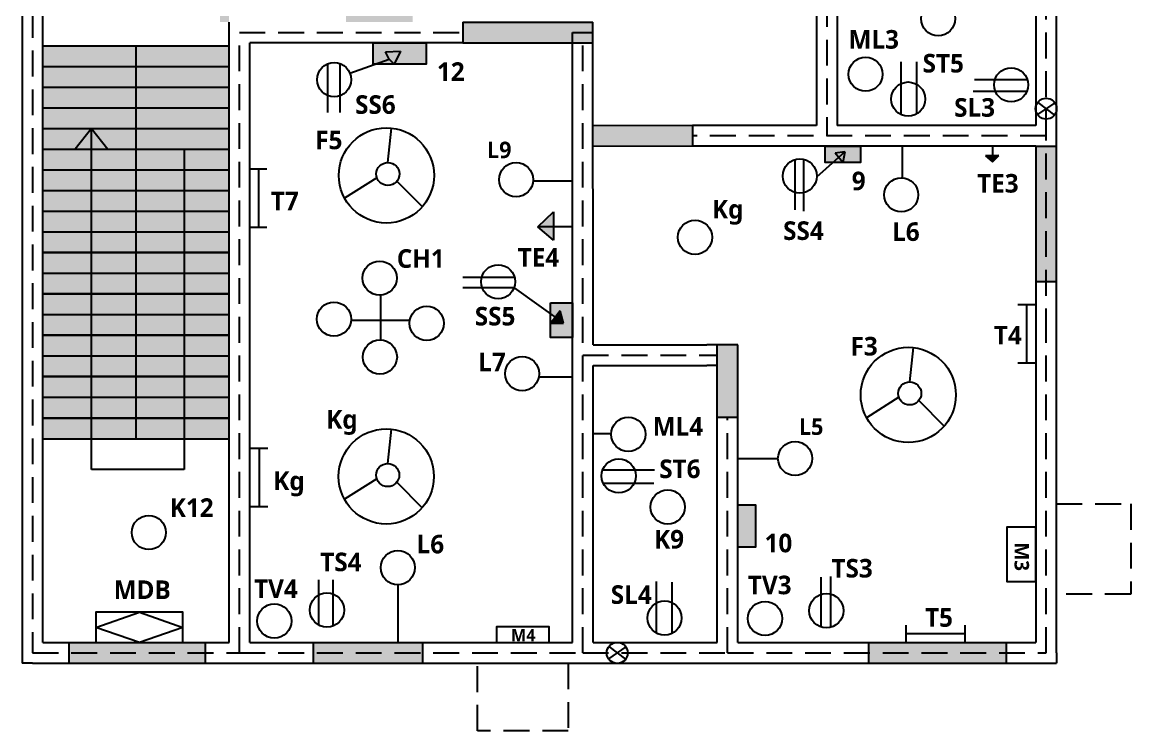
# Model space of a CAD drawing. Header units: inches. Extents: x 2496 to 3329, y -26 to 794.
# Drawn here: x 2496 to 3032, y -26 to 316 of the extents above; entities that cross this region are included whole.
import ezdxf

# ---------------------------------------------------------------- set-up
doc = ezdxf.new("R2010")
doc.units = ezdxf.units.IN
doc.header["$LTSCALE"] = 50
doc.header["$MEASUREMENT"] = 0
doc.linetypes.add('HIDDEN', pattern=[0.375, 0.25, -0.125])

msp = doc.modelspace()

# ---------------------------------------------------------------- hatches: boundary and pattern name
h = msp.add_hatch(color=81)
h.paths.add_polyline_path([(2688.02, 560.36), (2678.02, 560.36), (2678.02, 524.36), (2688.02, 524.36)])
h.paths.add_polyline_path([(2641.84, 524.36), (2605.94, 524.36), (2605.94, 519.36), (2605.94, 514.36), (2641.84, 514.36)])
h.paths.add_polyline_path([(2808.02, 599.36), (2760.02, 599.36), (2760.02, 589.36), (2808.02, 589.36)])
h.paths.add_polyline_path([(2861.02, 599.36), (2818.02, 599.36), (2818.02, 589.36), (2861.02, 589.36)])
h.paths.add_polyline_path([(2915.02, 584.36), (2890.02, 584.36), (2890.02, 574.36), (2915.02, 574.36)])
h.paths.add_polyline_path([(2948.02, 632.36), (2938.02, 632.36), (2938.02, 584.36), (2948.02, 584.36)])
h.paths.add_polyline_path([(2890.02, 468.36), (2880.02, 468.36), (2880.02, 420.36), (2885.02, 420.36), (2890.02, 420.36)])
h.paths.add_polyline_path([(2820.02, 266.36), (2771.91, 266.31), (2771.92, 256.31), (2820.02, 256.36)])
h.paths.add_polyline_path([(2842.02, 160.36), (2831.87, 160.36), (2831.87, 150.3), (2832.02, 150.3), (2832.02, 125.36), (2842.02, 125.36)])
h = msp.add_hatch(color=250)
h.paths.add_polyline_path([(2746, 605.43), (2737.29, 605.43), (2737.29, 599.36), (2754.7, 599.36), (2754.7, 605.43), (2749.33, 605.43), (2747.4, 603.88), (2748.84, 602.28), (2745.1, 602.03)])
h.paths.add_polyline_path([(2703.08, 589.36), (2688.02, 589.36), (2688.02, 584.48), (2703.08, 584.48)])
h.paths.add_polyline_path([(2693.28, 517.72), (2688.01, 517.72), (2688.01, 507.94), (2693.28, 507.94), (2693.28, 511.96), (2690.37, 511.96), (2692.3, 514.22), (2692.86, 512.94), (2693.28, 513.11)])
h.paths.add_polyline_path([(2862.71, 602.94), (2862.71, 606.35), (2853.96, 606.35), (2853.96, 599.36), (2870.79, 599.36), (2870.79, 606.35), (2868.11, 606.35), (2864.53, 604.09), (2866.3, 601.88)])
h.paths.add_polyline_path([(2888.24, 606.35), (2875.52, 606.35), (2875.52, 599.36), (2888.24, 599.36)])
h.paths.add_polyline_path([(2981.35, 593.1), (2969.4, 593.1), (2969.4, 584.36), (2993.31, 584.36), (2993.31, 593.1), (2984.82, 593.1), (2984.45, 592.18), (2987.59, 591.25), (2982.6, 587.51)])
h.paths.add_polyline_path([(2880.02, 398.01), (2873.97, 398.01), (2873.97, 373.29), (2880.02, 373.29)])
h.paths.add_polyline_path([(2684.73, 326.49), (2652.52, 326.49), (2652.52, 316.39), (2684.73, 316.39)])
h.paths.add_polyline_path([(2596.02, 349.87), (2591.61, 349.87), (2591.61, 316.39), (2596.02, 316.39)])
h.paths.add_polyline_path([(2691.37, 306.36), (2665.7, 306.36), (2665.7, 296.04), (2691.37, 296.04)])
h.paths.add_polyline_path([(2762.02, 180.71), (2751.45, 180.71), (2751.45, 175.23), (2753.7, 173.61), (2756.08, 176.73), (2757.66, 170.76), (2751.45, 170.64), (2751.45, 163.86), (2762.02, 163.86)])
h.paths.add_polyline_path([(2850.49, 82.92), (2842.02, 82.92), (2842.02, 62.48), (2850.49, 62.48)])
h.paths.add_polyline_path([(2901.22, 256.36), (2884.27, 256.36), (2884.27, 248.51), (2901.22, 248.51)])
h.paths.add_polyline_path([(2936, 378.95), (2915.88, 378.95), (2915.88, 372.36), (2936, 372.36)])
h = msp.add_hatch(color=120)
h.paths.add_polyline_path([(2991.02, 468.36), (2986.02, 468.36), (2986.02, 372.36), (2991.02, 372.36)])
h.paths.add_polyline_path([(2996.02, 468.36), (2991.02, 468.36), (2991.02, 372.36), (2996.02, 372.36)])
h.paths.add_polyline_path([(2991.02, 256.36), (2986.02, 256.36), (2986.02, 190.99), (2991.02, 190.99)])
h.paths.add_polyline_path([(2996.02, 256.36), (2991.02, 256.36), (2991.02, 190.99), (2996.02, 190.99)])
h = msp.add_hatch(color=81)
h.paths.add_polyline_path([(2771.86, 316.36), (2709.02, 316.36), (2709.02, 306.36), (2762.02, 306.42), (2762.02, 311.36), (2771.86, 311.36)])
h.paths.add_polyline_path([(2767.02, 311.36), (2762.02, 311.36), (2762.02, 306.42), (2767.02, 306.42)], flags=16)
h.paths.add_polyline_path([(2771.86, 311.36), (2767.02, 311.36), (2767.02, 306.42), (2771.87, 306.43)])
at = {"true_color": 0x292929}
h = msp.add_hatch(color=250, dxfattribs=at)
h.paths.add_polyline_path([(2529.53, 134.95), (2506.02, 134.95), (2506.02, 124.95), (2529.53, 124.95)])
h.paths.add_polyline_path([(2551.02, 134.95), (2529.53, 134.95), (2529.53, 124.95), (2551.02, 124.95)])
h.paths.add_polyline_path([(2574.41, 134.95), (2551.02, 134.95), (2551.02, 124.95), (2574.41, 124.95)])
h.paths.add_polyline_path([(2596.02, 134.95), (2574.41, 134.95), (2574.41, 124.95), (2596.02, 124.95)])
h.paths.add_polyline_path([(2596.02, 144.95), (2574.41, 144.95), (2574.41, 134.95), (2596.02, 134.95)])
h.paths.add_polyline_path([(2574.41, 144.95), (2551.02, 144.95), (2551.02, 134.95), (2574.41, 134.95)])
h.paths.add_polyline_path([(2574.41, 154.95), (2551.02, 154.95), (2551.02, 144.95), (2574.41, 144.95)])
h.paths.add_polyline_path([(2596.02, 154.95), (2574.41, 154.95), (2574.41, 144.95), (2596.02, 144.95)])
h.paths.add_polyline_path([(2596.02, 164.95), (2574.41, 164.95), (2574.41, 154.95), (2596.02, 154.95)])
h.paths.add_polyline_path([(2574.41, 164.95), (2551.02, 164.95), (2551.02, 154.95), (2574.41, 154.95)])
h.paths.add_polyline_path([(2574.41, 174.95), (2551.02, 174.95), (2551.02, 164.95), (2574.41, 164.95)])
h.paths.add_polyline_path([(2596.02, 174.95), (2574.41, 174.95), (2574.41, 164.95), (2596.02, 164.95)])
h.paths.add_polyline_path([(2551.02, 144.95), (2529.53, 144.95), (2529.53, 134.95), (2551.02, 134.95)])
h.paths.add_polyline_path([(2529.53, 144.95), (2506.02, 144.95), (2506.02, 134.95), (2529.53, 134.95)])
h.paths.add_polyline_path([(2529.53, 154.95), (2506.02, 154.95), (2506.02, 144.95), (2529.53, 144.95)])
h.paths.add_polyline_path([(2551.02, 154.95), (2529.53, 154.95), (2529.53, 144.95), (2551.02, 144.95)])
h.paths.add_polyline_path([(2551.02, 164.95), (2529.53, 164.95), (2529.53, 154.95), (2551.02, 154.95)])
h.paths.add_polyline_path([(2529.53, 164.95), (2506.02, 164.95), (2506.02, 154.95), (2529.53, 154.95)])
h.paths.add_polyline_path([(2529.53, 174.95), (2506.02, 174.95), (2506.02, 164.95), (2529.53, 164.95)])
h.paths.add_polyline_path([(2551.02, 174.95), (2529.53, 174.95), (2529.53, 164.95), (2551.02, 164.95)])
h.paths.add_polyline_path([(2551.02, 184.95), (2529.53, 184.95), (2529.53, 174.95), (2551.02, 174.95)])
h.paths.add_polyline_path([(2574.41, 184.95), (2551.02, 184.95), (2551.02, 174.95), (2574.41, 174.95)])
h.paths.add_polyline_path([(2596.02, 184.95), (2574.41, 184.95), (2574.41, 174.95), (2596.02, 174.95)])
h.paths.add_polyline_path([(2529.53, 184.95), (2506.02, 184.95), (2506.02, 174.95), (2529.53, 174.95)])
h.paths.add_polyline_path([(2529.53, 194.95), (2506.02, 194.95), (2506.02, 184.95), (2529.53, 184.95)])
h.paths.add_polyline_path([(2551.02, 194.95), (2529.53, 194.95), (2529.53, 184.95), (2551.02, 184.95)])
h.paths.add_polyline_path([(2574.41, 194.95), (2551.02, 194.95), (2551.02, 184.95), (2574.41, 184.95)])
h.paths.add_polyline_path([(2596.02, 194.95), (2574.41, 194.95), (2574.41, 184.95), (2596.02, 184.95)])
h.paths.add_polyline_path([(2596.02, 204.95), (2574.41, 204.95), (2574.41, 194.95), (2596.02, 194.95)])
h.paths.add_polyline_path([(2574.41, 204.95), (2551.02, 204.95), (2551.02, 194.95), (2574.41, 194.95)])
h.paths.add_polyline_path([(2551.02, 204.95), (2529.53, 204.95), (2529.53, 194.95), (2551.02, 194.95)])
h.paths.add_polyline_path([(2529.53, 204.95), (2506.02, 204.95), (2506.02, 194.95), (2529.53, 194.95)])
h.paths.add_polyline_path([(2529.53, 214.95), (2506.02, 214.95), (2506.02, 204.95), (2529.53, 204.95)])
h.paths.add_polyline_path([(2551.02, 214.95), (2529.53, 214.95), (2529.53, 204.95), (2551.02, 204.95)])
h.paths.add_polyline_path([(2574.41, 214.95), (2551.02, 214.95), (2551.02, 204.95), (2574.41, 204.95)])
h.paths.add_polyline_path([(2596.02, 214.95), (2574.41, 214.95), (2574.41, 204.95), (2596.02, 204.95)])
h.paths.add_polyline_path([(2596.02, 224.95), (2574.41, 224.95), (2574.41, 214.95), (2596.02, 214.95)])
h.paths.add_polyline_path([(2574.41, 224.95), (2551.02, 224.95), (2551.02, 214.95), (2574.41, 214.95)])
h.paths.add_polyline_path([(2551.02, 224.95), (2529.53, 224.95), (2529.53, 214.95), (2551.02, 214.95)])
h.paths.add_polyline_path([(2529.53, 224.95), (2506.02, 224.95), (2506.02, 214.95), (2529.53, 214.95)])
h.paths.add_polyline_path([(2529.53, 234.95), (2506.02, 234.95), (2506.02, 224.95), (2529.53, 224.95)])
h.paths.add_polyline_path([(2551.02, 234.95), (2529.53, 234.95), (2529.53, 224.95), (2551.02, 224.95)])
h.paths.add_polyline_path([(2574.41, 234.95), (2551.02, 234.95), (2551.02, 224.95), (2574.41, 224.95)])
h.paths.add_polyline_path([(2596.02, 234.95), (2574.41, 234.95), (2574.41, 224.95), (2596.02, 224.95)])
h.paths.add_polyline_path([(2596.02, 244.95), (2574.41, 244.95), (2574.41, 234.95), (2596.02, 234.95)])
h.paths.add_polyline_path([(2574.41, 244.95), (2551.02, 244.95), (2551.02, 234.95), (2574.41, 234.95)])
h.paths.add_polyline_path([(2551.02, 244.95), (2529.53, 244.95), (2529.53, 234.95), (2551.02, 234.95)])
h.paths.add_polyline_path([(2529.53, 244.95), (2506.02, 244.95), (2506.02, 234.95), (2529.53, 234.95)])
h.paths.add_polyline_path([(2529.53, 254.95), (2506.02, 254.95), (2506.02, 244.95), (2529.53, 244.95)])
h.paths.add_polyline_path([(2551.02, 254.95), (2529.53, 254.95), (2529.53, 244.95), (2551.02, 244.95)])
h.paths.add_polyline_path([(2574.41, 254.95), (2551.02, 254.95), (2551.02, 244.95), (2574.41, 244.95)])
h.paths.add_polyline_path([(2596.02, 254.95), (2574.41, 254.95), (2574.41, 244.95), (2596.02, 244.95)])
h.paths.add_polyline_path([(2596.02, 264.95), (2551.02, 264.95), (2551.02, 254.95), (2596.02, 254.95)])
h.paths.add_polyline_path([(2551.02, 264.95), (2529.53, 264.95), (2537.5, 254.95), (2551.02, 254.95)])
h.paths.add_polyline_path([(2529.53, 264.95), (2506.02, 264.95), (2506.02, 254.95), (2521.56, 254.95)])
h.paths.add_polyline_path([(2596.02, 274.95), (2551.02, 274.95), (2551.02, 264.95), (2596.02, 264.95)])
h.paths.add_polyline_path([(2596.02, 284.95), (2551.02, 284.95), (2551.02, 274.95), (2596.02, 274.95)])
h.paths.add_polyline_path([(2596.02, 294.95), (2551.02, 294.95), (2551.02, 284.95), (2596.02, 284.95)])
h.paths.add_polyline_path([(2596.02, 304.95), (2551.02, 304.95), (2551.02, 294.95), (2596.02, 294.95)])
h.paths.add_polyline_path([(2551.02, 304.95), (2506.02, 304.95), (2506.02, 294.95), (2551.02, 294.95)])
h.paths.add_polyline_path([(2551.02, 294.95), (2506.02, 294.95), (2506.02, 284.95), (2551.02, 284.95)])
h.paths.add_polyline_path([(2551.02, 284.95), (2506.02, 284.95), (2506.02, 274.95), (2551.02, 274.95)])
h = msp.add_hatch(color=256)
h.paths.add_polyline_path([(2678.9, 302.38), (2671.67, 301.98), (2673.37, 298.56), (2675.88, 296.04)])
h.paths.add_polyline_path([(2893.76, 253.64), (2889.02, 253.04), (2890.74, 250.95)])
h.paths.add_polyline_path([(2893.76, 253.64), (2890.74, 250.95), (2892.75, 248.51)])
h = msp.add_hatch(color=256)
h.paths.add_polyline_path([(2674.95, 296.15), (2679.4, 302.85), (2674.92, 301.81)])
h.paths.add_polyline_path([(2674.95, 296.15), (2674.92, 301.81), (2671.7, 301.07)])
msp.add_hatch(color=250, dxfattribs=at).paths.add_polyline_path([(2551.02, 274.95), (2506.02, 274.95), (2506.02, 264.95), (2551.02, 264.95)])
h = msp.add_hatch(color=256)
h.paths.add_polyline_path([(2529.53, 264.95), (2521.56, 254.95), (2529.53, 254.95)])
h.paths.add_polyline_path([(2529.53, 264.95), (2529.53, 254.95), (2537.5, 254.95)])
h = msp.add_hatch(color=256)
h.paths.add_polyline_path([(2965.07, 251.85), (2961.69, 251.81), (2965.07, 248.79)])
h.paths.add_polyline_path([(2968.16, 251.88), (2965.07, 251.85), (2965.07, 248.79)])
h = msp.add_hatch(color=256)
h.paths.add_polyline_path([(2752.94, 224.66), (2745.24, 217.35), (2752.94, 217.35)])
h.paths.add_polyline_path([(2752.94, 217.35), (2745.24, 217.35), (2752.94, 211)])
h = msp.add_hatch(color=256)
h.paths.add_polyline_path([(2753.7, 173.61), (2751.45, 170.64), (2757.66, 170.76)])
h.paths.add_polyline_path([(2756.08, 176.73), (2753.7, 173.61), (2757.66, 170.76)])
h = msp.add_hatch(color=250, dxfattribs=at)
h.paths.add_polyline_path([(2529.53, 124.95), (2506.02, 124.95), (2506.02, 114.95), (2529.53, 114.95)])
h.paths.add_polyline_path([(2551.02, 124.95), (2529.53, 124.95), (2529.53, 114.95), (2551.02, 114.95)])
h.paths.add_polyline_path([(2574.41, 124.95), (2551.02, 124.95), (2551.02, 114.95), (2574.41, 114.95)])
h.paths.add_polyline_path([(2596.02, 124.95), (2574.41, 124.95), (2574.41, 114.95), (2596.02, 114.95)])
h = msp.add_hatch(color=120)
h.paths.add_polyline_path([(2584.5, 16.36), (2518.63, 16.36), (2518.63, 11.36), (2584.5, 11.36)])
h.paths.add_polyline_path([(2584.5, 11.36), (2518.63, 11.36), (2518.63, 6.36), (2584.5, 6.36)])
h.paths.add_polyline_path([(2689.55, 16.36), (2636.68, 16.36), (2636.68, 11.36), (2689.55, 11.36)])
h.paths.add_polyline_path([(2689.55, 11.36), (2636.68, 11.36), (2636.68, 6.36), (2689.55, 6.36)])
h.paths.add_polyline_path([(2971.76, 16.36), (2905.23, 16.36), (2905.23, 11.36), (2971.76, 11.36)])
h.paths.add_polyline_path([(2971.76, 11.36), (2905.23, 11.36), (2905.23, 6.36), (2971.76, 6.36)])

# ---------------------------------------------------------------- linework, layer by layer
for p, q in [((2996.02, 11.36), (2996.02, 574.36)), ((2496.02, 519.36), (2496.02, 11.36)), ((2506.02, 16.36), (2506.02, 514.22)), ((2880.02, 367.36), (2880.02, 266.36)), ((2890.02, 362.36), (2890.02, 266.36)), ((2986.02, 362.36), (2986.02, 266.36)), ((2596.02, 16.36), (2596.02, 316.39)), ((2709.02, 316.36), (2709.02, 306.36)), ((2709.02, 316.36), (2771.86, 316.36)), ((2771.87, 306.43), (2771.86, 316.36)), ((2762.02, 16.36), (2762.02, 311.36)), ((2762.02, 311.36), (2772.02, 311.36)), ((2772.02, 160.36), (2771.86, 311.36)), ((2606.02, 16.36), (2606.02, 306.36)), ((2709.02, 306.36), (2606.02, 306.36)), ((2709.02, 306.36), (2771.87, 306.43)), ((2506.02, 304.95), (2596.02, 304.95)), ((2551.02, 304.95), (2551.02, 114.95)), ((2671.67, 301.98), (2678.9, 302.38)), ((2673.37, 298.56), (2671.67, 301.98)), ((2678.9, 302.38), (2675.88, 296.04)), ((2506.02, 294.95), (2596.02, 294.95)), ((2643.55, 296.14), (2643.55, 272.74)), ((2649.61, 296.34), (2649.61, 272.74)), ((2654.46, 291.71), (2673.37, 298.56)), ((2654.46, 291.71), (2673.37, 298.56)), ((2675.88, 296.04), (2673.37, 298.56)), ((2920.94, 271.64), (2920.94, 297.25)), ((2928.44, 272.01), (2928.44, 297.25)), ((2506.02, 284.95), (2596.02, 284.95)), ((2981.98, 288.55), (2956.37, 288.55)), ((2981.71, 282.82), (2955.77, 282.82)), ((2506.02, 274.95), (2596.02, 274.95)), ((2995.23, 277.4), (2986.81, 271.67)), ((2986.95, 277.59), (2995.1, 271.48)), ((2506.02, 264.95), (2596.02, 264.95)), ((2529.53, 264.95), (2521.56, 254.95)), ((2529.53, 100.07), (2529.53, 264.95)), ((2529.53, 264.95), (2537.5, 254.95)), ((2672.8, 248.54), (2674.64, 265.13)), ((2820.02, 266.36), (2771.91, 266.31)), ((2880.02, 266.36), (2820.02, 266.36)), ((2820.02, 266.36), (2820.02, 256.36)), ((2986.02, 266.36), (2890.02, 266.36)), ((2506.02, 254.95), (2596.02, 254.95)), ((2574.41, 254.95), (2574.41, 100.07)), ((2820.02, 256.36), (2771.92, 256.31)), ((2986.02, 256.36), (2820.02, 256.36)), ((2986.02, 256.36), (2820.02, 256.36)), ((2880.18, 241.56), (2893.76, 253.64)), ((2893.76, 253.64), (2889.02, 253.04)), ((2892.75, 248.51), (2889.02, 253.04)), ((2893.76, 253.64), (2892.75, 248.51)), ((2921.62, 241.1), (2921.62, 256.36)), ((2965.07, 256.36), (2965.07, 248.79)), ((2986.02, 256.36), (2986.02, 16.36)), ((2986.02, 256.36), (2996.02, 256.36)), ((2869.59, 249.87), (2869.59, 225.61)), ((2873.8, 250), (2873.8, 224.96)), ((2968.16, 251.88), (2961.69, 251.81)), ((2961.69, 251.81), (2965.07, 248.79)), ((2965.07, 248.79), (2968.16, 251.88)), ((2506.02, 244.95), (2596.02, 244.95)), ((2506.02, 244.95), (2596.02, 244.95)), ((2606.03, 245.41), (2614.36, 245.41)), ((2610.19, 245.41), (2610.22, 217.05)), ((2667.52, 241.16), (2651.91, 231.23)), ((2677.2, 239.54), (2689.46, 227.17)), ((2743.03, 239.65), (2762.02, 239.65)), ((2506.02, 234.95), (2596.02, 234.95)), ((2506.02, 234.95), (2596.02, 234.95)), ((2506.02, 224.95), (2596.02, 224.95)), ((2506.02, 224.95), (2596.02, 224.95)), ((2745.24, 217.35), (2752.94, 224.66)), ((2752.94, 224.66), (2752.94, 211)), ((2506.02, 214.95), (2596.02, 214.95)), ((2506.02, 214.95), (2596.02, 214.95)), ((2614.36, 217.05), (2606.03, 217.05)), ((2762.02, 217.35), (2745.24, 217.35)), ((2752.94, 211), (2745.24, 217.35)), ((2506.02, 204.95), (2596.02, 204.95)), ((2596.02, 204.95), (2506.02, 204.95)), ((2506.02, 194.95), (2596.02, 194.95)), ((2506.02, 194.95), (2596.02, 194.95)), ((2734.12, 192.84), (2709.01, 192.84)), ((2733.82, 187.88), (2709.01, 187.88)), ((2733.82, 187.88), (2757.66, 170.76)), ((2986.02, 190.99), (2996.02, 190.99)), ((2506.02, 184.95), (2596.02, 184.95)), ((2596.02, 184.95), (2506.02, 184.95)), ((2669.17, 184.18), (2669.17, 162.68)), ((2977.38, 179.86), (2985.71, 179.86)), ((2981.55, 179.86), (2981.58, 151.5)), ((2506.02, 174.95), (2596.02, 174.95)), ((2506.02, 174.95), (2596.02, 174.95)), ((2654.86, 172.19), (2683.48, 172.19)), ((2756.08, 176.73), (2751.45, 170.64)), ((2757.66, 170.76), (2756.08, 176.73)), ((2751.45, 170.64), (2757.66, 170.76)), ((2506.02, 164.95), (2596.02, 164.95)), ((2596.02, 164.95), (2506.02, 164.95)), ((2772.02, 160.36), (2827.02, 160.36)), ((2842.02, 160.36), (2827.02, 160.36)), ((2831.87, 160.36), (2831.87, 150.36)), ((2842.02, 125.36), (2842.02, 160.36)), ((2925.09, 142.4), (2926.93, 158.99)), ((2506.02, 154.95), (2596.02, 154.95)), ((2506.02, 154.95), (2596.02, 154.95)), ((2506.02, 154.95), (2596.02, 154.95)), ((2772.02, 16.36), (2772.02, 150.36)), ((2772.02, 150.36), (2827.02, 150.36)), ((2832.02, 150.3), (2827.02, 150.36)), ((2827.02, 150.36), (2827.02, 150.36)), ((2832.02, 125.36), (2832.02, 150.3)), ((2985.71, 151.5), (2977.38, 151.5)), ((2506.02, 144.95), (2596.02, 144.95)), ((2506.02, 144.95), (2596.02, 144.95)), ((2596.02, 144.95), (2506.02, 144.95)), ((2745.83, 144.8), (2762.02, 144.8)), ((2506.02, 134.95), (2596.02, 134.95)), ((2506.02, 134.95), (2596.02, 134.95)), ((2919.81, 135.02), (2904.2, 125.09)), ((2929.5, 133.4), (2941.75, 121.03)), ((2506.02, 124.95), (2596.02, 124.95)), ((2596.02, 124.95), (2506.02, 124.95)), ((2832.02, 16.36), (2832.02, 125.36)), ((2832.02, 125.36), (2842.02, 125.36)), ((2842.02, 16.36), (2842.02, 125.36)), ((2672.72, 102.94), (2674.56, 119.53)), ((2506.02, 114.95), (2596.02, 114.95)), ((2780.77, 117.25), (2772.02, 117.25)), ((2606.38, 110.36), (2614.72, 110.36)), ((2610.55, 110.36), (2610.58, 82)), ((2861.4, 105.22), (2842.02, 105.22)), ((2574.41, 100.07), (2529.53, 100.07)), ((2776.67, 99.92), (2801.71, 99.92)), ((2667.44, 95.57), (2651.84, 85.63)), ((2677.13, 93.95), (2689.38, 81.57)), ((2776.92, 93.42), (2801.36, 93.42)), ((2614.72, 82), (2606.38, 82)), ((2887.02, 23.79), (2887.02, 48.38)), ((2639.4, 24.82), (2639.4, 46.69)), ((2646.33, 24.35), (2646.33, 46.69)), ((2677.69, 44.32), (2677.69, 16.36)), ((2802.65, 20.96), (2802.65, 45.92)), ((2810.22, 20.81), (2810.22, 45.57)), ((2882.29, 23.88), (2882.29, 48.02)), ((2531.68, 23.69), (2552.72, 31.01)), ((2552.72, 31.01), (2573.76, 23.69)), ((2552.72, 16.36), (2531.68, 23.69)), ((2573.76, 23.69), (2552.72, 16.36)), ((2923.36, 16.44), (2923.36, 24.77)), ((2951.71, 24.77), (2951.71, 16.44)), ((2506.02, 16.36), (2596.02, 16.36)), ((2518.63, 16.36), (2518.63, 6.36)), ((2584.5, 16.36), (2584.5, 6.36)), ((2606.02, 16.36), (2762.02, 16.36)), ((2636.68, 16.36), (2636.68, 6.36)), ((2689.55, 16.36), (2689.55, 6.36)), ((2772.02, 16.36), (2832.02, 16.36)), ((2842.02, 16.36), (2986.02, 16.36)), ((2905.23, 16.36), (2905.23, 6.36)), ((2951.71, 20.61), (2923.36, 20.58)), ((2971.76, 16.36), (2971.76, 6.36)), ((2787.89, 14.23), (2779.48, 8.5)), ((2779.61, 14.42), (2787.76, 8.31)), ((2501.02, 6.36), (2991.02, 6.36))]:
    msp.add_line(p, q)
at = {"linetype": 'HIDDEN'}
for p, q in [((2885.02, 420.36), (2885.02, 261.36)), ((2991.02, 261.36), (2991.02, 367.36)), ((2501.02, 321.36), (2501.02, 11.36)), ((2601.02, 11.36), (2601.02, 311.36)), ((2601.02, 311.36), (2709.02, 311.36)), ((2767.02, 11.36), (2767.02, 311.36)), ((2991.02, 261.36), (2820.02, 261.36)), ((2991.02, 165.36), (2991.02, 261.36)), ((2506.02, 244.95), (2596.02, 244.95)), ((2991.02, 11.36), (2991.02, 165.36)), ((2767.02, 155.36), (2831.87, 155.36)), ((2837.02, 11.36), (2837.02, 125.36)), ((2496.02, 11.36), (2496.02, 6.36)), ((2501.02, 11.36), (2601.02, 11.36)), ((2601.02, 11.36), (2767.02, 11.36)), ((2767.02, 11.36), (2837.02, 11.36)), ((2837.02, 11.36), (2991.02, 11.36)), ((2996.02, 11.36), (2996.02, 6.36)), ((2501.02, 6.36), (2496.02, 6.36)), ((2991.02, 6.36), (2996.02, 6.36))]:
    msp.add_line(p, q, dxfattribs=at)
for points in [[(2665.7, 306.36), (2691.37, 306.36), (2691.37, 296.04), (2665.7, 296.04)], [(2884.27, 256.36), (2901.22, 256.36), (2901.22, 248.51), (2884.27, 248.51)], [(2751.45, 180.71), (2762.02, 180.71), (2762.02, 163.86), (2751.45, 163.86)], [(2842.02, 82.92), (2850.49, 82.92), (2850.49, 62.48), (2842.02, 62.48)], [(2986.02, 72.12), (2972.05, 72.12), (2972.05, 45.96), (2986.02, 45.96)], [(2531.68, 16.36), (2573.76, 16.36), (2573.76, 31.01), (2531.68, 31.01)], [(2725.33, 16.36), (2750.73, 16.36), (2750.73, 23.89), (2725.33, 23.89)]]:
    msp.add_lwpolyline(points, close=True)
for points in [[(2996.02, 83.41), (3031.96, 83.41), (3031.96, 39.82), (2996.02, 39.82)], [(2716.14, 6.36), (2759.98, 6.36), (2759.98, -26.33), (2716.14, -26.33)]]:
    msp.add_lwpolyline(points, close=True, dxfattribs=at)
for centre, radius in [((2938.82, 318.08), 8.26), ((2646.83, 288.56), 8.26), ((2903.73, 291.19), 8.26), ((2974.1, 286.05), 8.26), ((2924.33, 279.18), 8.26), ((2991.02, 274.54), 5.09), ((2672.1, 242.26), 23.01), ((2672.8, 242.96), 5.58), ((2734.79, 240.19), 8.26), ((2871.93, 241.95), 8.26), ((2920.97, 232.86), 8.26), ((2821.28, 212.34), 8.26), ((2668.82, 192.61), 8.26), ((2726.1, 190.83), 8.26), ((2646.74, 172.77), 8.26), ((2691.59, 170.74), 8.26), ((2668.96, 154.42), 8.26), ((2924.39, 136.12), 23.01), ((2737.72, 146.39), 8.26), ((2925.09, 136.82), 5.58), ((2789.03, 117.08), 8.26), ((2672.02, 96.67), 23.01), ((2869.66, 105.35), 8.26), ((2672.72, 97.37), 5.58), ((2784.39, 96.95), 8.26), ((2808.09, 81.9), 8.26), ((2557.23, 69.57), 8.26), ((2677.61, 52.59), 8.26), ((2643.36, 32.07), 8.26), ((2884.8, 31.75), 8.26), ((2617.91, 26.78), 8.26), ((2806.57, 28.23), 8.26), ((2855.15, 28), 8.26), ((2783.69, 11.36), 5.09)]:
    msp.add_circle(centre, radius)

# ---------------------------------------------------------------- texts
at = {"width": 65.6448, "attachment_point": 1}
for s, insert, char_height in [('{\\fYu Gothic UI Semibold|b0|i0|c0|p34;ML3}', (2895.5, 312.56), 9), ('{\\fYu Gothic UI Semibold|b0|i0|c0|p34;ST5}', (2931.32, 301.03), 9), ('{\\fYu Gothic UI Semibold|b0|i0|c0|p34;12}', (2696.51, 296.97), 9), ('{\\fYu Gothic UI Semibold|b0|i0|c0|p34;SS6}', (2656.96, 281.03), 9), ('{\\fYu Gothic UI Semibold|b0|i0|c0|p34;SL3}', (2946.55, 279.64), 9), ('{\\fYu Gothic UI Semibold|b0|i0|c0|p34;F5}', (2637.7, 263.92), 9), ('{\\fYu Gothic UI Semibold|b0|i0|c0|p34;L9}', (2720.71, 258.61), 8), ('{\\fYu Gothic UI Semibold|b0|i0|c0|p34;9}', (2897.06, 244.1), 9), ('{\\fYu Gothic UI Semibold|b0|i0|c0|p34;TE3}', (2957.68, 242.95), 9), ('{\\fYu Gothic UI Semibold|b0|i0|c0|p34;T7}', (2616.23, 234.41), 9), ('{\\fYu Gothic UI Semibold|b0|i0|c0|p34;Kg}', (2829.49, 230.45), 9), ('{\\fYu Gothic UI Semibold|b0|i0|c0|p34;SS4}', (2863.88, 220.05), 9), ('{\\fYu Gothic UI Semibold|b0|i0|c0|p34;L6}', (2916.56, 219.58), 9), ('{\\fYu Gothic UI Semibold|b0|i0|c0|p34;CH1}', (2677.13, 206.58), 9), ('{\\fYu Gothic UI Semibold|b0|i0|c0|p34;TE4}', (2735.55, 207.15), 9), ('{\\fYu Gothic UI Semibold|b0|i0|c0|p34;SS5}', (2714.82, 178.7), 9), ('{\\fYu Gothic UI Semibold|b0|i0|c0|p34;T4}', (2965.76, 169.52), 9), ('{\\fYu Gothic UI Semibold|b0|i0|c0|p34;F3}', (2896.49, 164.17), 9), ('{\\fYu Gothic UI Semibold|b0|i0|c0|p34;L7}', (2716.45, 156.49), 9), ('{\\fYu Gothic UI Semibold|b0|i0|c0|p34;Kg}', (2643.01, 128.8), 9), ('{\\fYu Gothic UI Semibold|b0|i0|c0|p34;ML4}', (2800.83, 125.38), 9), ('{\\fYu Gothic UI Semibold|b0|i0|c0|p34;L5}', (2871.51, 124.76), 8), ('{\\fYu Gothic UI Semibold|b0|i0|c0|p34;ST6}', (2803.99, 104.88), 9), ('{\\fYu Gothic UI Semibold|b0|i0|c0|p34;Kg}', (2617.41, 99.09), 9), ('{\\fYu Gothic UI Semibold|b0|i0|c0|p34;K12}', (2567.38, 86.11), 9), ('{\\fYu Gothic UI Semibold|b0|i0|c0|p34;K9}', (2801.49, 70.84), 9), ('{\\fYu Gothic UI Semibold|b0|i0|c0|p34;L6}', (2686.68, 68.48), 9), ('{\\fYu Gothic UI Semibold|b0|i0|c0|p34;10}', (2854.9, 69), 9), ('{\\fYu Gothic UI Semibold|b0|i0|c0|p34;TS4}', (2640.14, 59.85), 9), ('{\\fYu Gothic UI Semibold|b0|i0|c0|p34;TS3}', (2887.25, 56.8), 9), ('{\\fYu Gothic UI Semibold|b0|i0|c0|p34;TV3}', (2846.84, 48.71), 9), ('{\\fYu Gothic UI Semibold|b0|i0|c0|p34;MDB}', (2540.25, 46.39), 9), ('{\\fYu Gothic UI Semibold|b0|i0|c0|p34;TV4}', (2608.11, 46.88), 9), ('{\\fYu Gothic UI Semibold|b0|i0|c0|p34;SL4}', (2780.56, 44.05), 9), ('{\\fYu Gothic UI Semibold|b0|i0|c0|p34;T5}', (2932.47, 32.99), 9), ('{\\fYu Gothic UI Semibold|b0|i0|c0|p34;M4}', (2732.32, 22.92), 6)]:
    msp.add_mtext(s, dxfattribs=dict(at, insert=insert, char_height=char_height))
at = {"insert": (2982.76, 64.78), "char_height": 7, "width": 65.6448, "attachment_point": 1, "rotation": 270}
msp.add_mtext('{\\fYu Gothic UI Semibold|b0|i0|c0|p34;M3}', dxfattribs=at)

doc.saveas('drawing.dxf')
